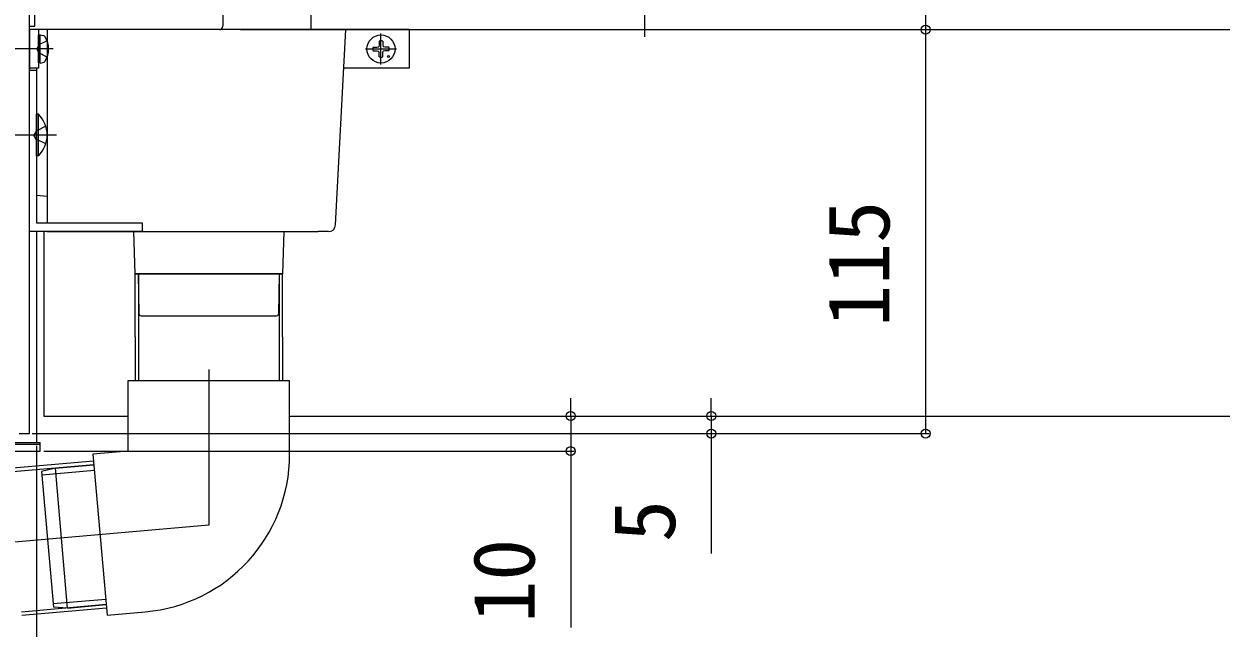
# Model space of a CAD drawing. Units: millimetres, scale not verified. Extents: x -1050 to 1050, y -1570 to 1562.
# Drawn here: x -531.6 to -190.9, y -948.8 to -776.8 of the extents above; entities that cross this region are included whole.
import ezdxf
from ezdxf.enums import TextEntityAlignment as Align

# ---------------------------------------------------------------- set-up
doc = ezdxf.new("R2010")
doc.units = ezdxf.units.MM
doc.header["$LTSCALE"] = 8
for name, color, linetype in [('0-3_YKK_11', 7, 'Continuous'), ('0-4_YKK_12', 2, 'Continuous'), ('0-5_YKK_13', 4, 'Continuous'), ('0-6_YKK_D', 6, 'Continuous')]:
    doc.layers.add(name, color=color, linetype=linetype)
doc.styles.add('ＭＳ ゴシック', font='')
doc.styles.get('ＭＳ ゴシック').set_extended_font_data('MS Gothic')

msp = doc.modelspace()

# ---------------------------------------------------------------- linework, layer by layer
at = {"layer": '0-3_YKK_11'}
for points in [[(-533, -893.472), (-530, -893.472), (-530, -773.93), (-530, -773.014), (-530, -728.93), (-530.12, -728.747), (-530.12, -728.197), (-530, -728.014), (-530, -713.472), (-527.5, -713.472), (-527.5, -714.872)], [(-476, -778.472), (-530, -778.472), (-530, -777.472), (-528.5, -777.472), (-528.5, -739.093), (-530, -737.593), (-530, -713.472), (-528.5, -713.472), (-528.5, -728.014), (-528.62, -728.197), (-528.62, -728.747), (-528.5, -728.93), (-528.5, -736.972), (-527, -738.472), (-527, -753.913)], [(-476.5, -753.913), (-476.5, -738.472), (-495, -738.472), (-495, -734.472), (-492.8, -734.472), (-492.8, -735.472), (-494, -735.472), (-494, -737.472), (-489, -737.472), (-489, -735.472), (-490.2, -735.472), (-490.2, -734.472), (-488, -734.472), (-488, -736.472), (-479, -736.472), (-479, -733.472), (-478, -733.472), (-478, -736.472), (-475, -736.472), (-475, -777.472)]]:
    msp.add_lwpolyline(points, dxfattribs=at)
msp.add_lwpolyline([(-530, -835.972), (-530, -789.972), (-528, -789.972), (-528, -833.472), (-498, -833.472), (-498, -835.972)], close=True, dxfattribs=at)
msp.add_arc((-476, -777.472), 1, 270.00001, 359.99999, dxfattribs=at)
at = {"layer": '0-4_YKK_12'}
for p, q in [((-450, -733.472), (-450, -778.472)), ((-470, -778.472), (5, -778.472)), ((-528, -789.472), (-528, -833.172)), ((-528, -835.972), (-528, -895.972)), ((-526, -835.972), (-526, -888.472)), ((-526, -888.472), (-502, -888.472)), ((-622, -895.972), (-528, -895.972))]:
    msp.add_line(p, q, dxfattribs=at)
msp.add_lwpolyline([(-456, -888.472), (560, -888.472), (560, -838.472)], dxfattribs=at)
at = {"layer": '0-5_YKK_13'}
for p, q in [((-530, -778.472), (-530, -790.272)), ((-422, -778.472), (-530, -778.472)), ((-527.5, -778.472), (-527.5, -789.472)), ((-527, -779.972), (-527.5, -780.06)), ((-527.5, -787.884), (-527.5, -780.06)), ((-527, -779.972), (-526.198, -780.113)), ((-527, -787.972), (-527, -779.972)), ((-525, -778.472), (-525, -833.472)), ((-442.914, -834.077), (-440, -778.472)), ((-430, -788.372), (-430, -779.572)), ((-432.245, -783.472), (-431.137, -783.453)), ((-431.137, -783.453), (-430.62, -783.352)), ((-430.519, -782.835), (-430.62, -783.352)), ((-430.5, -781.727), (-430.519, -782.835)), ((-429.5, -781.727), (-429.481, -782.835)), ((-429.481, -782.835), (-429.38, -783.352)), ((-428.863, -783.453), (-429.38, -783.352)), ((-427.755, -783.472), (-428.863, -783.453)), ((-523.3, -783.972), (-541.61, -783.972)), ((-434.4, -783.972), (-425.6, -783.972)), ((-432.245, -784.472), (-431.137, -784.491)), ((-431.137, -784.491), (-430.62, -784.592)), ((-430.519, -785.109), (-430.62, -784.592)), ((-430.5, -786.217), (-430.519, -785.109)), ((-429.5, -786.217), (-429.481, -785.109)), ((-429.481, -785.109), (-429.38, -784.592)), ((-428.863, -784.491), (-429.38, -784.592)), ((-427.755, -784.472), (-428.863, -784.491)), ((-527.5, -789.472), (-530, -789.472)), ((-527, -787.972), (-527.5, -787.884)), ((-527, -787.972), (-526.198, -787.831)), ((-528, -814.372), (-528, -802.572)), ((-522.308, -808.472), (-539.391, -808.472)), ((-527.491, -814.372), (-528, -814.372)), ((-525, -825.972), (-528, -825.71)), ((-525, -835.972), (-447.907, -835.972)), ((-500, -847.972), (-500.35, -835.972)), ((-457.65, -835.972), (-458, -847.972)), ((-444.911, -835.972), (-447.907, -835.972)), ((-458, -847.972), (-500, -847.972)), ((-500, -847.972), (-458, -847.972)), ((-500, -865.972), (-500, -847.972)), ((-498.799, -859.481), (-499, -847.972)), ((-499, -847.972), (-499, -878.472)), ((-459, -847.972), (-459.201, -859.481)), ((-459, -847.972), (-459, -878.472)), ((-458, -865.972), (-458, -847.972)), ((-498.299, -859.972), (-459.701, -859.972)), ((-500, -865.972), (-500, -878.472)), ((-458, -865.972), (-458, -878.472)), ((-456, -899.388), (-456, -878.472)), ((-623, -895.972), (-527, -895.972)), ((-527, -898.472), (-527, -895.972)), ((-623, -896.472), (-527, -896.472)), ((-623, -898.472), (-527, -898.472)), ((-502, -898.472), (-511.962, -899.344)), ((-511.962, -899.344), (-507.953, -945.169)), ((-511.788, -901.336), (-535.911, -903.446)), ((-511.7, -902.332), (-535.824, -904.443)), ((-522.659, -903.291), (-511.7, -902.332)), ((-526.504, -905.233), (-511.561, -903.926)), ((-519.172, -943.139), (-522.659, -903.291)), ((-508.214, -942.18), (-532.338, -944.29)), ((-508.127, -943.176), (-532.25, -945.287)), ((-523.297, -941.893), (-508.354, -940.586)), ((-519.172, -943.139), (-523.209, -942.89)), ((-519.172, -943.139), (-508.214, -942.18)), ((-507.953, -945.169), (-497.078, -944.217))]:
    msp.add_line(p, q, dxfattribs=at)
for points in [[(-422, -778.472), (-422, -789.472), (-440.576, -789.472)], [(-525.021, -781.672), (-527.337, -782.827), (-527.946, -783.972)], [(-525.021, -786.272), (-527.337, -785.117), (-527.946, -783.972)], [(-527.491, -814.372), (-527.491, -802.572), (-528, -802.572)], [(-525.389, -805.972), (-528.167, -807.327), (-528.776, -808.472)], [(-525.389, -810.972), (-528.167, -809.617), (-528.776, -808.472)], [(-479, -875.242), (-479, -919.548), (-580.98, -928.47)], [(-456, -878.472), (-502, -878.472), (-502, -898.472)], [(-522.659, -903.291), (-526.591, -904.237), (-523.209, -942.89)]]:
    msp.add_lwpolyline(points, dxfattribs=at)
for centre, radius in [((-430, -783.972), 4), ((-427.879, -786.093), 0.3)]:
    msp.add_circle(centre, radius, dxfattribs=at)
for centre, radius, start, end in [((-526.354, -781), 0.9, 32.05588, 80), ((-531.1, -783.972), 6.5, 327.94412, 32.05588), ((-430, -783.972), 2.3, 167.44414, 192.55586), ((-430, -783.972), 2.3, 77.44414, 102.55586), ((-430, -783.972), 2.3, 347.44414, 12.55586), ((-430, -783.972), 2.3, 257.44414, 282.55586), ((-526.354, -786.944), 0.9, 280, 327.94412), ((-533.232, -808.472), 8.232, 314.2189, 45.7811), ((-444.911, -833.972), 2, 270, 357), ((-498.299, -859.472), 0.5, 181, 270), ((-459.701, -859.472), 0.5, 270, 359), ((-501, -899.388), 45, 275, 0)]:
    msp.add_arc(centre, radius, start, end, dxfattribs=at)
at = {"layer": '0-6_YKK_D'}
for p, q in [((-275, -733.472), (-275, -778.472)), ((-275, -778.472), (-275, -893.472)), ((-376, -888.472), (-376, -883.372)), ((-336, -888.472), (-336, -883.372)), ((-376, -888.472), (-376, -898.472)), ((-336, -888.472), (-336, -893.472)), ((-335.737, -888.472), (-335, -888.472)), ((-529.3, -893.472), (-335, -893.472)), ((-469, -893.472), (-274, -893.472)), ((-336, -893.472), (-336, -927.581)), ((-528, -896.972), (-528, -1104.645)), ((-526, -898.472), (-375, -898.472)), ((-376, -898.472), (-376, -948.672))]:
    msp.add_line(p, q, dxfattribs=at)
msp.add_lwpolyline([(-355, -703.472), (-355, -733.472), (-355, -780.481)], dxfattribs=at)
for centre in [(-275, -778.472), (-275, -778.472), (-376, -888.472), (-336, -888.472), (-336, -893.472), (-275, -893.472), (-376, -898.472)]:
    msp.add_circle(centre, 1.275, dxfattribs=at)

# ---------------------------------------------------------------- texts
at = {"layer": '0-6_YKK_D', "style": 'ＭＳ ゴシック'}
for s, p in [('115', (-280, -863.108)), ('5', (-341, -924.354)), ('10', (-381, -947.354))]:
    msp.add_text(s, height=17.6, rotation=90, dxfattribs=at).set_placement(p, align=Align.BOTTOM_LEFT)

doc.saveas('drawing.dxf')
